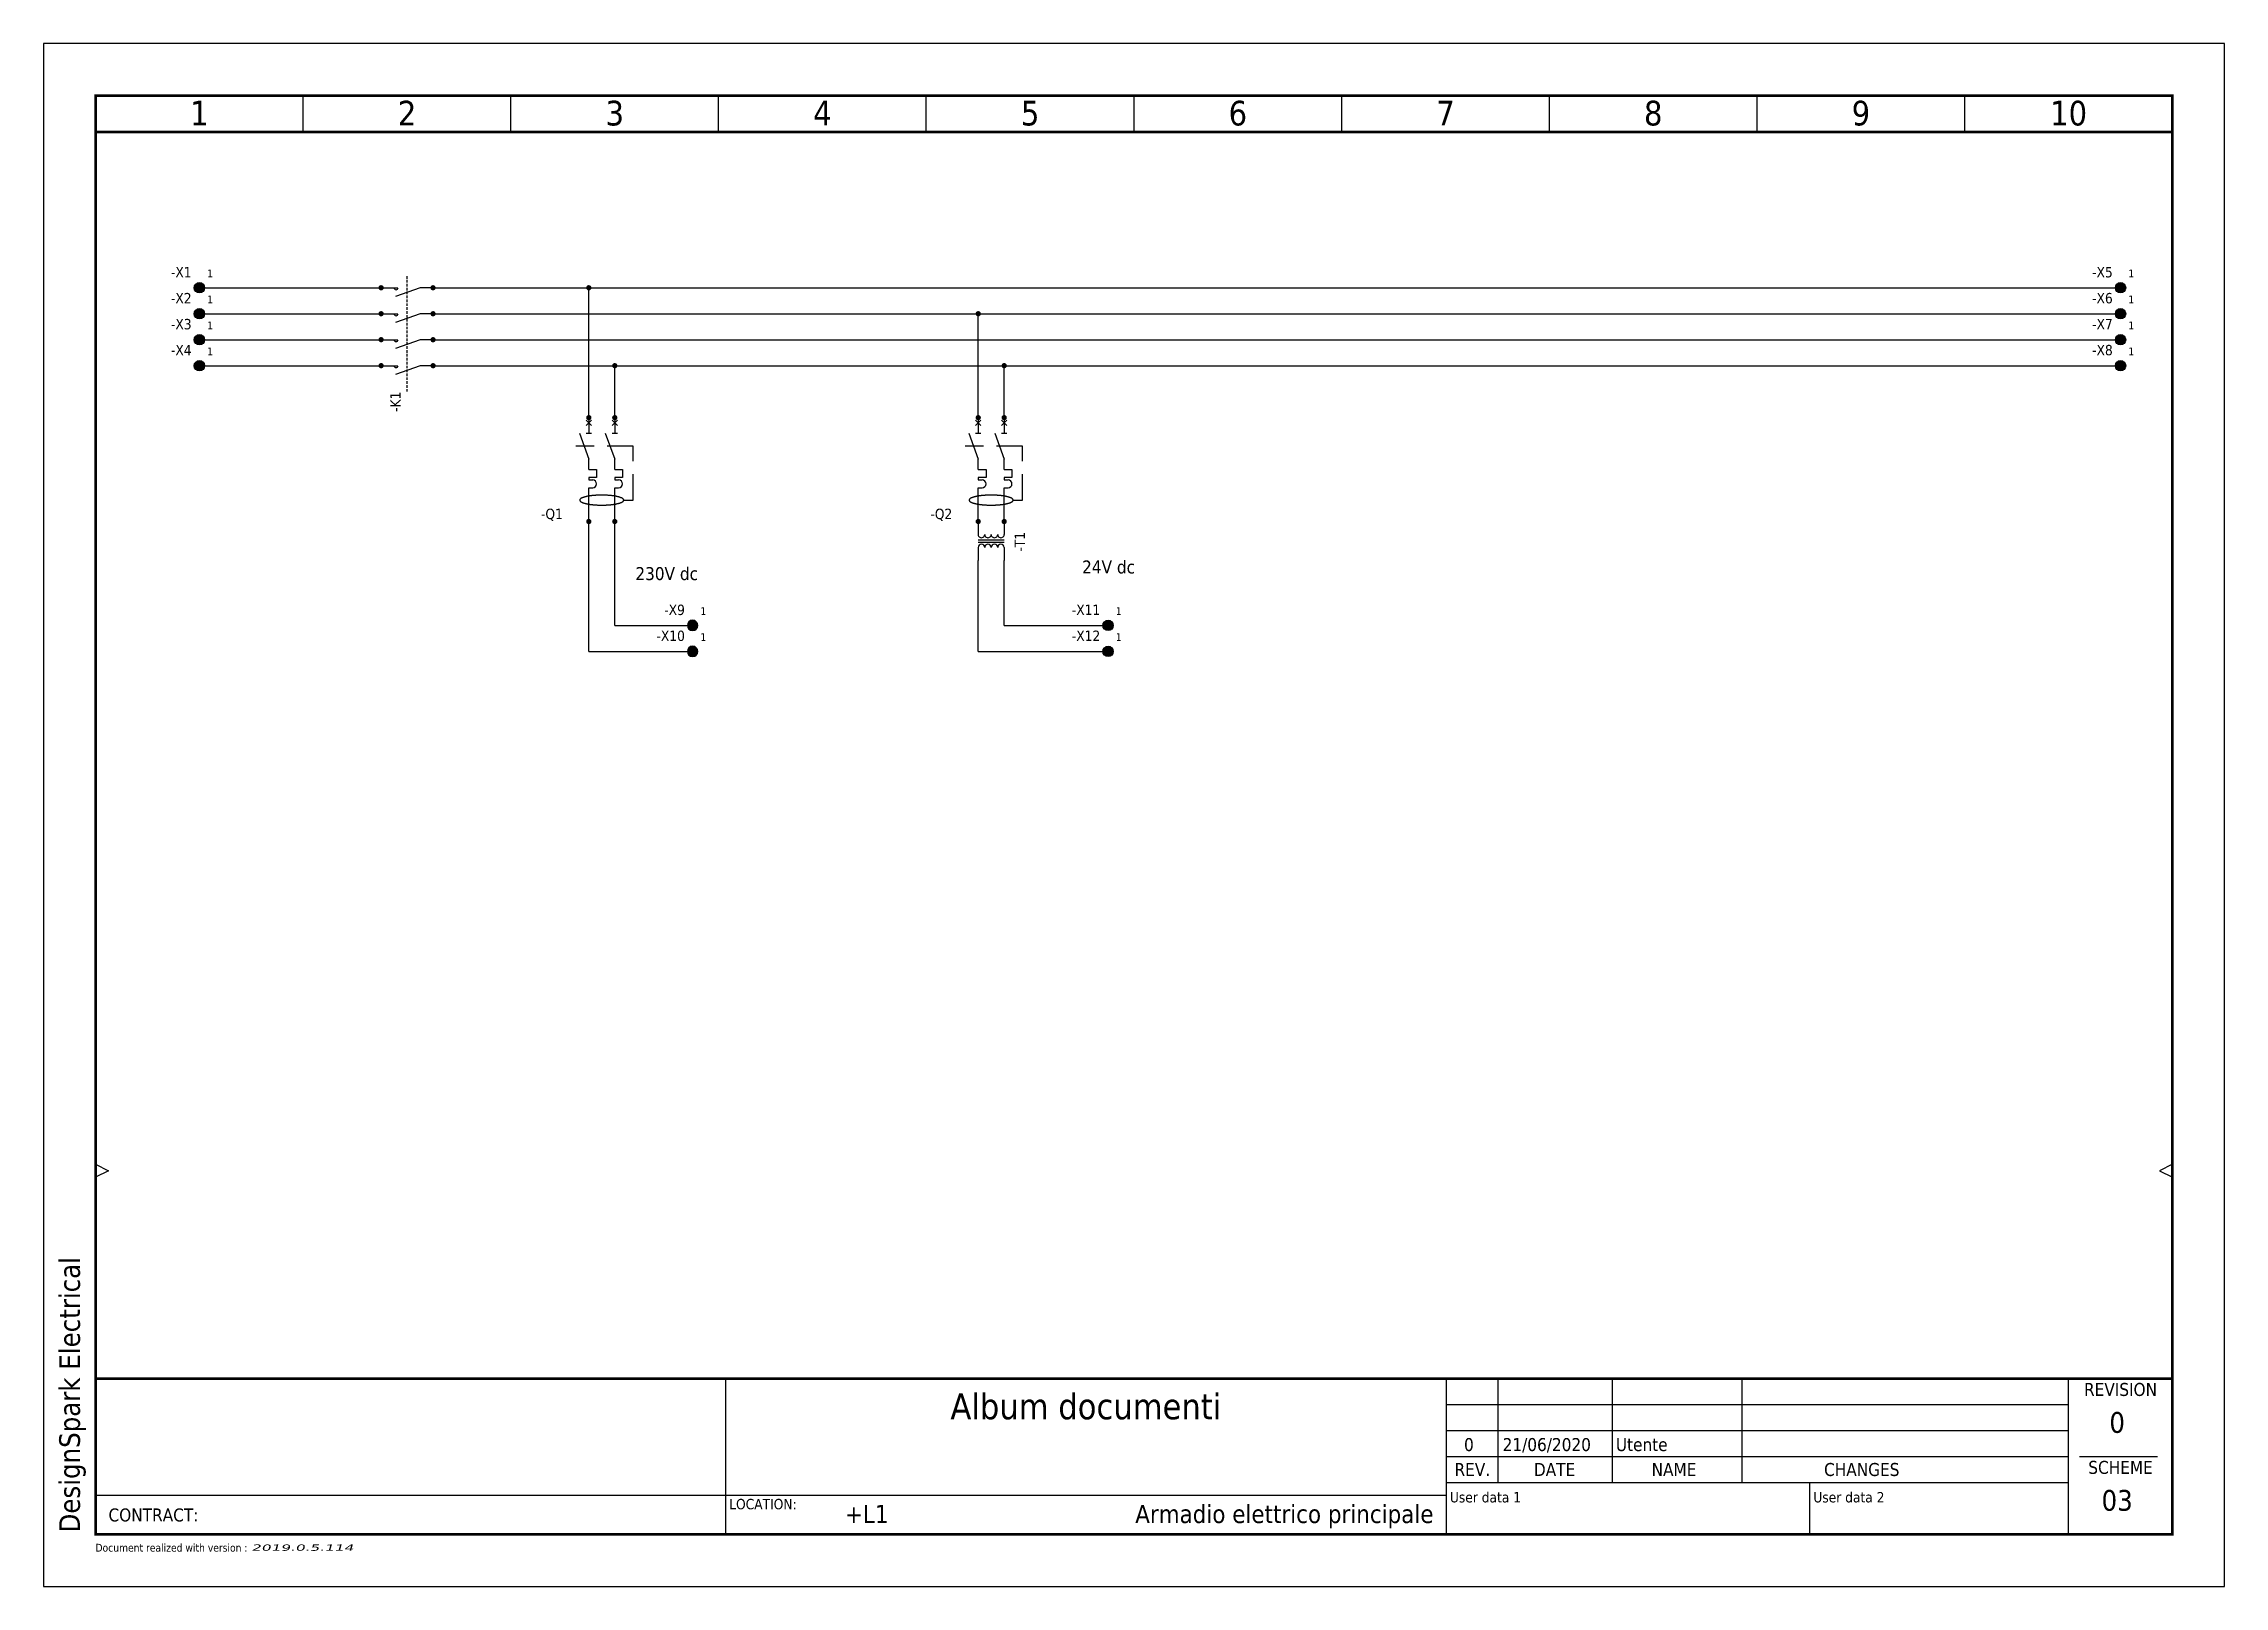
# Model space of a CAD drawing. Header units: millimetres. Extents: x 0 to 420, y 0 to 297.
import ezdxf
from ezdxf.enums import TextEntityAlignment as Align

# ---------------------------------------------------------------- set-up
doc = ezdxf.new("R2010")
doc.units = ezdxf.units.MM
doc.header["$LTSCALE"] = 10
doc.linetypes.add('CONTINU', pattern=[0])
doc.linetypes.add('TIRET', pattern=[0.75, 0.5, -0.25])
doc.layers.add('DoNotPrint', color=7, linetype='Continuous', plot=False)
doc.layers.add('TITLEBLOCK', color=7, linetype='Continuous')
doc.styles.add('TAHOMA_STANDARD', font='tahoma.ttf')

# ---------------------------------------------------------------- blocks, each defined once
blk = doc.blocks.new('TR_FDP_BASEA3CA_EN')
at = {"color": 7}
for p, q in [((50, 280), (50, 287)), ((90, 280), (90, 287)), ((130, 280), (130, 287)), ((170, 280), (170, 287)), ((210, 280), (210, 287)), ((250, 280), (250, 287)), ((290, 280), (290, 287)), ((330, 280), (330, 287)), ((370, 280), (370, 287)), ((10, 81.25), (12.5, 80)), ((12.5, 80), (10, 78.75)), ((410, 81.25), (407.5, 80)), ((407.5, 80), (410, 78.75)), ((131.41, 10), (131.41, 40)), ((270.16, 10), (270.16, 40)), ((280.16, 20), (280.16, 40)), ((302.16, 20), (302.16, 40)), ((327.16, 20), (327.16, 40)), ((390, 10), (390, 40)), ((270.16, 35), (390, 35)), ((270.16, 30), (390, 30)), ((270.16, 25), (390, 25)), ((392.11, 25), (407.11, 25)), ((270.16, 17.5), (10, 17.5)), ((270.16, 20), (390, 20)), ((340.08, 20), (340.08, 10))]:
    blk.add_line(p, q, dxfattribs=at)
at = {"color": 7, "const_width": 0.5}
blk.add_lwpolyline([(10, 287), (410, 287), (410, 10), (10, 10)], close=True, dxfattribs=at)
for points in [[(10, 280), (410, 280)], [(10, 40), (410, 40)]]:
    blk.add_lwpolyline(points, dxfattribs=at)
at = {"layer": 'DoNotPrint', "color": 7}
for p, q in [((420, 297), (0, 297)), ((0, 297), (0, 0)), ((420, 0), (420, 297)), ((0, 0), (420, 0))]:
    blk.add_line(p, q, dxfattribs=at)
at = {"color": 7, "style": 'TAHOMA_STANDARD'}
for s, p in [('REVISION', (400, 37.91)), ('CHANGES', (350.16, 22.5)), ('SCHEME', (400, 22.91))]:
    blk.add_text(s, height=2.5, dxfattribs=at).set_placement(p, align=Align.MIDDLE_CENTER)
for s, p in [('REV.', (275.16, 22.5)), ('DATE', (291, 22.5)), ('NAME', (314, 22.5))]:
    blk.add_text(s, height=2.5, dxfattribs=at).set_placement(p, align=Align.MIDDLE)
for s, height, p in [('LOCATION:', 2, (132.04, 15.84)), ('CONTRACT:', 2.5, (12.5, 13.75)), ('Document realized with version :', 1.5, (9.99, 7.44))]:
    blk.add_text(s, height=height, dxfattribs=at).set_placement(p, align=Align.MIDDLE_LEFT)
for tag, height, p in [('#COL', 4.75, (30, 281.25)), ('#COL', 4.75, (70, 281.25)), ('#COL', 4.75, (110, 281.25)), ('#COL', 4.75, (150, 281.25)), ('#COL', 4.75, (190, 281.25)), ('#COL', 4.75, (230, 281.25)), ('#COL', 4.75, (270, 281.25)), ('#COL', 4.75, (310, 281.25)), ('#COL', 4.75, (350, 281.25)), ('#COL', 4.75, (390, 281.25)), ('#PROJECT_DWG_OFFICE', 4, (76.27, 33.86)), ('#BUNDLE_TZ_0_L1', 5, (200.73, 32.17)), ('#PROJECT_DWG_OFFICE_ADDRESS_1', 3, (76.27, 28.22)), ('#PROJECT_DWG_OFFICE_ADDRESS_2', 3, (76.27, 24.16)), ('#FOLIO_TZ_1_L1', 4, (200.8, 24.51)), ('#PROJECT_DWG_OFFICE_ADDRESS_3', 3, (76.27, 19.93)), ('#FOLIO_TZ_2_L1', 4, (200.74, 18.8))]:
    blk.add_attdef(tag, text='', height=height, dxfattribs=at).set_placement(p, align=Align.CENTER)
blk.add_attdef('#APP_NAME', text='', height=4, rotation=90, dxfattribs=at).set_placement((5, 10.37), align=Align.MIDDLE_LEFT)
for tag, height, p in [('#REV_NO_-0', 2.5, (274.5, 37.3)), ('#REV_NO_-1', 2.5, (274.5, 32.4)), ('#REV_NO', 4, (399.35, 31.56)), ('#REV_NO_-2', 2.5, (274.5, 27.3)), ('#FOLIO_TAG', 4, (399.35, 16.56))]:
    blk.add_attdef(tag, text='', height=height, dxfattribs=at).set_placement(p, align=Align.MIDDLE_CENTER)
for tag, height, p in [('#REV_CREATED_ON_-0', 2.5, (281, 37.2)), ('#REV_CREATED_BY_-0', 2.5, (302.7, 37.3)), ('#REV_NO_-0_TZ_0_L1', 2.5, (327.9, 37.3)), ('#REV_CREATED_BY_-1', 2.5, (302.7, 32.4)), ('#REV_CREATED_ON_-1', 2.5, (281, 32.1)), ('#REV_NO_-1_TZ_0_L1', 2.5, (327.9, 32.1)), ('#REV_CREATED_ON_-2', 2.5, (281, 27.3)), ('#REV_CREATED_BY_-2', 2.5, (302.8, 27.3)), ('#REV_NO_-2_TZ_0_L1', 2.5, (327.9, 27.5)), ('#FOLIO_LOC_TAG', 3.5, (154.33, 13.94))]:
    blk.add_attdef(tag, text='', height=height, dxfattribs=at).set_placement(p, align=Align.MIDDLE_LEFT)
for tag, p, height in [('##BUNDLE_TX_0_EN', (270.84, 16.16), 2), ('##BUNDLE_TX_1_EN', (340.84, 16.16), 2), ('#BUNDLE_TX_0', (271.84, 12.16), 2.5), ('#BUNDLE_TX_1', (342.1, 12.16), 2.5)]:
    blk.add_attdef(tag, p, '', height=height, dxfattribs=at)
blk.add_attdef('#PROJECT_CONTRACT_NUM', text='', height=3.5, dxfattribs=at).set_placement((37.75, 11.3), align=Align.BOTTOM_LEFT)
blk.add_attdef('#FOLIO_LOC_TZ_0_L1', text='', height=3.5, dxfattribs=at).set_placement((267.68, 13.94), align=Align.MIDDLE_RIGHT)
at = {"color": 7, "style": 'TAHOMA_STANDARD', "oblique": 15, "width": 2.071003}
blk.add_attdef('#ELVER', text='', height=1.21, dxfattribs=at).set_placement((40, 7.46), align=Align.MIDDLE_LEFT)
blk = doc.blocks.new('TR-BR002')
at = {"linetype": 'Continuous'}
blk.add_lwpolyline([(-0.5, 0, 1, 1, 1), (0.5, 0, 1, 1, 1)], format="xyseb", close=True, dxfattribs=at)
at = {"color": 0, "linetype": 'Continuous'}
blk.add_circle((0, 0), 1, dxfattribs=at)
at = {"color": 7, "style": 'TAHOMA_STANDARD'}
blk.add_attdef('#PARENT_TAG', text='', height=2, dxfattribs=at).set_placement((-1.5, 2), align=Align.RIGHT)
at = {"style": 'TAHOMA_STANDARD'}
blk.add_attdef('#P_TAG_0', (0.5, 1), '', height=0.9, dxfattribs=at)
at = {"color": 7, "style": 'TAHOMA_STANDARD'}
blk.add_attdef('#SHORT_TAG', (1.5, 2), '', height=1.5, dxfattribs=at)
at = {"style": 'TAHOMA_STANDARD'}
blk.add_attdef('#P_TAG_1', text='', height=0.9, dxfattribs=at).set_placement((0.5, -1), align=Align.TOP_LEFT)
blk = doc.blocks.new('TR-EL036')
at = {"color": 0}
for p, q in [((0, 0), (0, -3.25)), ((5, 0), (5, -3.25)), ((10, 0), (10, -3.25)), ((15, 0), (15, -3.25)), ((0, -7.5), (-1.71, -2.8)), ((5, -7.5), (3.29, -2.8)), ((10, -7.5), (8.29, -2.8)), ((15, -7.5), (13.29, -2.8)), ((0, -10), (0, -7.5)), ((5, -10), (5, -7.5)), ((10, -10), (10, -7.5)), ((15, -10), (15, -7.5))]:
    blk.add_line(p, q, dxfattribs=at)
at = {"linetype": 'TIRET', "ltscale": 0.1}
blk.add_line((-5, -5), (17.5, -5), dxfattribs=at)
at = {"color": 0}
for centre in [(0, -2.88), (5, -2.88), (10, -2.88), (15, -2.88)]:
    blk.add_arc(centre, 0.375, 90, 270, dxfattribs=at)
at = {"style": 'TAHOMA_STANDARD'}
for tag, p in [('#P_TAG_0', (0.5, 0)), ('#P_TAG_1', (5.5, 0)), ('#P_TAG_2', (10.5, 0)), ('#P_TAG_3', (15.5, 0))]:
    blk.add_attdef(tag, p, '', height=1.5, dxfattribs=at)
at = {"linetype": 'CONTINU', "style": 'TAHOMA_STANDARD'}
for tag, p in [('#TAG', (-5, -3.75)), ('#CROSS_REF', (-5, -9.75)), ('#TD_1', (-5, -6.75)), ('#COM_TX_0', (-5.1, -12.52)), ('#COM_TX_1', (-5.1, -15.13))]:
    blk.add_attdef(tag, text='', height=2, dxfattribs=at).set_placement(p, align=Align.RIGHT)
at = {"style": 'TAHOMA_STANDARD'}
for tag, p in [('#P_TAG_7', (0.5, -10)), ('#P_TAG_6', (5.5, -10)), ('#P_TAG_5', (10.5, -10)), ('#P_TAG_4', (15.5, -10))]:
    blk.add_attdef(tag, text='', height=1.5, dxfattribs=at).set_placement(p, align=Align.TOP_LEFT)
blk = doc.blocks.new('TR-DI030')
at = {"color": 0}
for p, q in [((0, 0), (0, -3)), ((5, 0), (5, -3)), ((-1.82, -3), (0, -8)), ((0.5, -0.5), (-0.5, -1.5)), ((0.5, -1.5), (-0.5, -0.5)), ((-0.5, -3), (0.5, -3)), ((3.18, -3), (5, -8)), ((5.5, -0.5), (4.5, -1.5)), ((5.5, -1.5), (4.5, -0.5)), ((4.5, -3), (5.5, -3)), ((0, -10), (0, -8)), ((5, -10), (5, -8)), ((0, -10), (1.5, -10)), ((1.5, -11.5), (0, -11.5)), ((0, -11.5), (0, -12)), ((0, -12), (0.75, -12)), ((1.5, -10), (1.5, -11.5)), ((5, -10), (6.5, -10)), ((6.5, -11.5), (5, -11.5)), ((5, -11.5), (5, -12)), ((5, -12), (5.75, -12)), ((6.5, -10), (6.5, -11.5)), ((0, -20), (0, -13.5)), ((0, -13.5), (0.75, -13.5)), ((5, -20), (5, -13.5)), ((5, -13.5), (5.75, -13.5))]:
    blk.add_line(p, q, dxfattribs=at)
at = {"linetype": 'TIRET'}
for p, q in [((8.53, -5.5), (-2.5, -5.5)), ((8.53, -15.88), (8.53, -5.48)), ((6.66, -15.88), (8.53, -15.88))]:
    blk.add_line(p, q, dxfattribs=at)
at = {"flags": 128}
blk.add_lwpolyline([(-1.75, -15.88), (-1.75, -15.91), (-1.74, -15.93), (-1.74, -15.95), (-1.73, -15.98), (-1.72, -16), (-1.7, -16.02), (-1.69, -16.05), (-1.67, -16.07), (-1.65, -16.09), (-1.62, -16.12), (-1.6, -16.14), (-1.57, -16.16), (-1.53, -16.18), (-1.5, -16.21), (-1.46, -16.23), (-1.43, -16.25), (-1.39, -16.27), (-1.34, -16.29), (-1.3, -16.32), (-1.25, -16.34), (-1.2, -16.36), (-1.15, -16.38), (-1.09, -16.4), (-1.03, -16.42), (-0.98, -16.44), (-0.91, -16.46), (-0.85, -16.48), (-0.79, -16.49), (-0.72, -16.51), (-0.65, -16.53), (-0.58, -16.55), (-0.51, -16.56), (-0.43, -16.58), (-0.36, -16.6), (-0.28, -16.61), (-0.2, -16.63), (-0.12, -16.64), (-0.03, -16.66), (0.05, -16.67), (0.14, -16.68), (0.22, -16.7), (0.31, -16.71), (0.4, -16.72), (0.49, -16.73), (0.59, -16.74), (0.68, -16.75), (0.77, -16.76), (0.87, -16.77), (0.97, -16.78), (1.06, -16.79), (1.16, -16.8), (1.26, -16.8), (1.36, -16.81), (1.46, -16.82), (1.56, -16.82), (1.66, -16.83), (1.77, -16.83), (1.87, -16.84), (1.97, -16.84), (2.08, -16.84), (2.18, -16.84), (2.28, -16.85), (2.39, -16.85), (2.49, -16.85), (2.6, -16.85), (2.7, -16.85), (2.8, -16.84), (2.91, -16.84), (3.01, -16.84), (3.11, -16.84), (3.22, -16.83), (3.32, -16.83), (3.42, -16.82), (3.52, -16.82), (3.62, -16.81), (3.72, -16.8), (3.82, -16.8), (3.92, -16.79), (4.02, -16.78), (4.12, -16.77), (4.21, -16.76), (4.31, -16.75), (4.4, -16.74), (4.49, -16.73), (4.58, -16.72), (4.67, -16.71), (4.76, -16.7), (4.85, -16.68), (4.93, -16.67), (5.02, -16.66), (5.1, -16.64), (5.18, -16.63), (5.26, -16.61), (5.34, -16.6), (5.42, -16.58), (5.49, -16.56), (5.56, -16.55), (5.63, -16.53), (5.7, -16.51), (5.77, -16.49), (5.84, -16.48), (5.9, -16.46), (5.96, -16.44), (6.02, -16.42), (6.08, -16.4), (6.13, -16.38), (6.18, -16.36), (6.23, -16.34), (6.28, -16.32), (6.33, -16.29), (6.37, -16.27), (6.41, -16.25), (6.45, -16.23), (6.49, -16.21), (6.52, -16.18), (6.55, -16.16), (6.58, -16.14), (6.61, -16.12), (6.63, -16.09), (6.65, -16.07), (6.67, -16.05), (6.69, -16.02), (6.7, -16), (6.71, -15.98), (6.72, -15.95), (6.73, -15.93), (6.73, -15.91), (6.73, -15.88), (6.73, -15.86), (6.73, -15.83), (6.72, -15.81), (6.71, -15.79), (6.7, -15.76), (6.69, -15.74), (6.67, -15.72), (6.65, -15.69), (6.63, -15.67), (6.61, -15.65), (6.58, -15.62), (6.55, -15.6), (6.52, -15.58), (6.49, -15.56), (6.45, -15.53), (6.41, -15.51), (6.37, -15.49), (6.33, -15.47), (6.28, -15.45), (6.23, -15.43), (6.18, -15.41), (6.13, -15.39), (6.08, -15.37), (6.02, -15.35), (5.96, -15.33), (5.9, -15.31), (5.84, -15.29), (5.77, -15.27), (5.7, -15.25), (5.63, -15.23), (5.56, -15.22), (5.49, -15.2), (5.42, -15.18), (5.34, -15.17), (5.26, -15.15), (5.18, -15.14), (5.1, -15.12), (5.02, -15.11), (4.93, -15.09), (4.85, -15.08), (4.76, -15.07), (4.67, -15.05), (4.58, -15.04), (4.49, -15.03), (4.4, -15.02), (4.31, -15.01), (4.21, -15), (4.12, -14.99), (4.02, -14.98), (3.92, -14.97), (3.82, -14.97), (3.72, -14.96), (3.62, -14.95), (3.52, -14.95), (3.42, -14.94), (3.32, -14.94), (3.22, -14.93), (3.11, -14.93), (3.01, -14.92), (2.91, -14.92), (2.8, -14.92), (2.7, -14.92), (2.6, -14.92), (2.49, -14.92), (2.39, -14.92), (2.28, -14.92), (2.18, -14.92), (2.08, -14.92), (1.97, -14.92), (1.87, -14.93), (1.77, -14.93), (1.66, -14.94), (1.56, -14.94), (1.46, -14.95), (1.36, -14.95), (1.26, -14.96), (1.16, -14.97), (1.06, -14.97), (0.97, -14.98), (0.87, -14.99), (0.77, -15), (0.68, -15.01), (0.59, -15.02), (0.49, -15.03), (0.4, -15.04), (0.31, -15.05), (0.22, -15.07), (0.14, -15.08), (0.05, -15.09), (-0.03, -15.11), (-0.12, -15.12), (-0.2, -15.14), (-0.28, -15.15), (-0.36, -15.17), (-0.43, -15.18), (-0.51, -15.2), (-0.58, -15.22), (-0.65, -15.23), (-0.72, -15.25), (-0.79, -15.27), (-0.85, -15.29), (-0.91, -15.31), (-0.98, -15.33), (-1.03, -15.35), (-1.09, -15.37), (-1.15, -15.39), (-1.2, -15.41), (-1.25, -15.43), (-1.3, -15.45), (-1.34, -15.47), (-1.39, -15.49), (-1.43, -15.51), (-1.46, -15.53), (-1.5, -15.56), (-1.53, -15.58), (-1.57, -15.6), (-1.6, -15.62), (-1.62, -15.65), (-1.65, -15.67), (-1.67, -15.69), (-1.69, -15.72), (-1.7, -15.74), (-1.72, -15.76), (-1.73, -15.79), (-1.74, -15.81), (-1.74, -15.83), (-1.75, -15.86)], close=True, dxfattribs=at)
at = {"color": 0}
for centre in [(0.75, -12.75), (5.75, -12.75)]:
    blk.add_arc(centre, 0.75, 270, 90, dxfattribs=at)
at = {"style": 'TAHOMA_STANDARD'}
for tag, p in [('#TAG', (-5, -1.99)), ('#CROSS_REF', (-5, -4.99)), ('#TD_1', (-5, -7.9)), ('#TD_2', (-5, -10.62)), ('#TD_3', (-5, -13.44)), ('#TD_4', (-5, -16.19)), ('#TD_5', (-5, -18.87)), ('#TD_6', (-5, -21.63)), ('#COM_TX_0', (-4.99, -24.46)), ('#COM_TX_1', (-4.99, -27.46))]:
    blk.add_attdef(tag, text='', height=2, dxfattribs=at).set_placement(p, align=Align.RIGHT)
for tag, p in [('#P_TAG_0', (0.5, 0)), ('#P_TAG_1', (5.5, 0))]:
    blk.add_attdef(tag, p, '', height=1.5, dxfattribs=at)
for tag, p in [('#P_TAG_3', (0.5, -20)), ('#P_TAG_2', (5.5, -20))]:
    blk.add_attdef(tag, text='', height=1.5, dxfattribs=at).set_placement(p, align=Align.TOP_LEFT)
blk = doc.blocks.new('EW_TRANSFORMER_SINGLE_PHASE')
at = {"color": 0}
for p, q in [((0, 0), (2.5, 0)), ((3.5, -5), (3.5, 0)), ((4, -5), (4, 0)), ((5, 0), (7.5, 0)), ((0, -5), (2.5, -5)), ((5, -5), (7.5, -5))]:
    blk.add_line(p, q, dxfattribs=at)
for centre, start, end in [((2.5, -0.63), 270, 90), ((2.5, -1.88), 270, 90), ((2.5, -3.13), 270, 90), ((2.5, -4.38), 270, 90), ((5, -0.63), 90, 270), ((5, -1.88), 90, 270), ((5, -3.13), 90, 270), ((5, -4.38), 90, 270)]:
    blk.add_arc(centre, 0.625, start, end, dxfattribs=at)
at = {"color": 7, "style": 'TAHOMA_STANDARD'}
for tag, p in [('#TAG', (4, 2)), ('#LOC_TAG', (4.22, -8.4)), ('#REF_MAN', (4.22, -13.4)), ('#FUN_TAG', (4.22, -10.9)), ('#REF_TX_0', (4.22, -18.4)), ('#REF_REF', (4.22, -15.9)), ('#REF_TX_1', (4.22, -20.9)), ('#COM_TZ_0_L1', (4.22, -23.4))]:
    blk.add_attdef(tag, text='', height=2, dxfattribs=at).set_placement(p, align=Align.CENTER)
at = {"style": 'TAHOMA_STANDARD'}
for tag, p in [('#P_TAG_0', (0, -0.5)), ('#P_TAG_1', (0, -5.5))]:
    blk.add_attdef(tag, text='', height=1.5, dxfattribs=at).set_placement(p, align=Align.TOP_RIGHT)
for tag, p in [('#P_TAG_2', (7.5, -0.5)), ('#P_TAG_3', (7.5, -5.5))]:
    blk.add_attdef(tag, text='', height=1.5, dxfattribs=at).set_placement(p, align=Align.TOP_LEFT)

msp = doc.modelspace()

# ---------------------------------------------------------------- linework, layer by layer
at = {"color": 96, "linetype": 'Continuous'}
for points in [[(31, 250), (65, 250)], [(75, 250), (105, 250)], [(105, 225), (105, 250)], [(105, 250), (399, 250)], [(31, 245), (65, 245)], [(75, 245), (180, 245)], [(180, 225), (180, 245)], [(180, 245), (399, 245)], [(31, 240), (65, 240)], [(75, 240), (399, 240)], [(31, 235), (65, 235)], [(75, 235), (110, 235)], [(110, 225), (110, 235)], [(110, 235), (185, 235)], [(185, 225), (185, 235)], [(185, 235), (399, 235)], [(105, 180), (105, 205)], [(110, 185), (110, 205)], [(180, 180), (180, 197.5)], [(185, 185), (185, 197.5)], [(110, 185), (124, 185)], [(185, 185), (204, 185)], [(105, 180), (124, 180)], [(180, 180), (204, 180)]]:
    msp.add_lwpolyline(points, dxfattribs=at)
at = {"color": 12}
for points in [[(65.28, 250, 0.45, 0.45, 1), (64.72, 250, 0.45, 0.45, 1)], [(75.28, 250, 0.45, 0.45, 1), (74.72, 250, 0.45, 0.45, 1)], [(65.28, 245, 0.45, 0.45, 1), (64.72, 245, 0.45, 0.45, 1)], [(75.28, 245, 0.45, 0.45, 1), (74.72, 245, 0.45, 0.45, 1)], [(65.28, 240, 0.45, 0.45, 1), (64.72, 240, 0.45, 0.45, 1)], [(75.28, 240, 0.45, 0.45, 1), (74.72, 240, 0.45, 0.45, 1)], [(65.28, 235, 0.45, 0.45, 1), (64.72, 235, 0.45, 0.45, 1)], [(75.28, 235, 0.45, 0.45, 1), (74.72, 235, 0.45, 0.45, 1)], [(105.28, 225, 0.45, 0.45, 1), (104.72, 225, 0.45, 0.45, 1)], [(110.28, 225, 0.45, 0.45, 1), (109.72, 225, 0.45, 0.45, 1)], [(180.28, 225, 0.45, 0.45, 1), (179.72, 225, 0.45, 0.45, 1)], [(185.28, 225, 0.45, 0.45, 1), (184.72, 225, 0.45, 0.45, 1)], [(105.28, 205, 0.45, 0.45, 1), (104.72, 205, 0.45, 0.45, 1)], [(110.28, 205, 0.45, 0.45, 1), (109.72, 205, 0.45, 0.45, 1)], [(180.28, 205, 0.45, 0.45, 1), (179.72, 205, 0.45, 0.45, 1)], [(185.28, 205, 0.45, 0.45, 1), (184.72, 205, 0.45, 0.45, 1)]]:
    msp.add_lwpolyline(points, format="xyseb", close=True, dxfattribs=at)
at = {"color": 221}
for points in [[(105.28, 250, 0.45, 0.45, 1), (104.72, 250, 0.45, 0.45, 1)], [(180.28, 245, 0.45, 0.45, 1), (179.72, 245, 0.45, 0.45, 1)], [(110.28, 235, 0.45, 0.45, 1), (109.72, 235, 0.45, 0.45, 1)], [(185.28, 235, 0.45, 0.45, 1), (184.72, 235, 0.45, 0.45, 1)]]:
    msp.add_lwpolyline(points, format="xyseb", close=True, dxfattribs=at)

# ---------------------------------------------------------------- block references
ref = msp.add_blockref('TR-BR002', (30, 250), dxfattribs=dict(rotation=90))
ref.add_attrib('#SHORT_TAG', '1', (31.5, 252), dxfattribs={"color": 7, "height": 1.5, "style": 'TAHOMA_STANDARD'})
ref.add_attrib('#PARENT_TAG', '-X1', dxfattribs={"color": 7, "height": 2, "style": 'TAHOMA_STANDARD'}).set_placement((28.5, 252), align=Align.RIGHT)
at = {"rotation": 90}
msp.add_blockref('TR-EL036', (65, 235), dxfattribs=at).add_auto_attribs({'#TAG': '-K1'})
ref = msp.add_blockref('TR-BR002', (400, 250), dxfattribs=dict(rotation=90))
ref.add_attrib('#SHORT_TAG', '1', (401.5, 252), dxfattribs={"color": 7, "height": 1.5, "style": 'TAHOMA_STANDARD'})
ref.add_attrib('#PARENT_TAG', '-X5', dxfattribs={"color": 7, "height": 2, "style": 'TAHOMA_STANDARD'}).set_placement((398.5, 252), align=Align.RIGHT)
ref = msp.add_blockref('TR-BR002', (30, 245), dxfattribs=dict(rotation=90))
ref.add_attrib('#SHORT_TAG', '1', (31.5, 247), dxfattribs={"color": 7, "height": 1.5, "style": 'TAHOMA_STANDARD'})
ref.add_attrib('#PARENT_TAG', '-X2', dxfattribs={"color": 7, "height": 2, "style": 'TAHOMA_STANDARD'}).set_placement((28.5, 247), align=Align.RIGHT)
ref = msp.add_blockref('TR-BR002', (400, 245), dxfattribs=dict(rotation=90))
ref.add_attrib('#SHORT_TAG', '1', (401.5, 247), dxfattribs={"color": 7, "height": 1.5, "style": 'TAHOMA_STANDARD'})
ref.add_attrib('#PARENT_TAG', '-X6', dxfattribs={"color": 7, "height": 2, "style": 'TAHOMA_STANDARD'}).set_placement((398.5, 247), align=Align.RIGHT)
ref = msp.add_blockref('TR-BR002', (30, 240), dxfattribs=dict(rotation=90))
ref.add_attrib('#SHORT_TAG', '1', (31.5, 242), dxfattribs={"color": 7, "height": 1.5, "style": 'TAHOMA_STANDARD'})
ref.add_attrib('#PARENT_TAG', '-X3', dxfattribs={"color": 7, "height": 2, "style": 'TAHOMA_STANDARD'}).set_placement((28.5, 242), align=Align.RIGHT)
ref = msp.add_blockref('TR-BR002', (400, 240), dxfattribs=dict(rotation=90))
ref.add_attrib('#SHORT_TAG', '1', (401.5, 242), dxfattribs={"color": 7, "height": 1.5, "style": 'TAHOMA_STANDARD'})
ref.add_attrib('#PARENT_TAG', '-X7', dxfattribs={"color": 7, "height": 2, "style": 'TAHOMA_STANDARD'}).set_placement((398.5, 242), align=Align.RIGHT)
ref = msp.add_blockref('TR-BR002', (30, 235), dxfattribs=dict(rotation=90))
ref.add_attrib('#SHORT_TAG', '1', (31.5, 237), dxfattribs={"color": 7, "height": 1.5, "style": 'TAHOMA_STANDARD'})
ref.add_attrib('#PARENT_TAG', '-X4', dxfattribs={"color": 7, "height": 2, "style": 'TAHOMA_STANDARD'}).set_placement((28.5, 237), align=Align.RIGHT)
ref = msp.add_blockref('TR-BR002', (400, 235), dxfattribs=dict(rotation=90))
ref.add_attrib('#SHORT_TAG', '1', (401.5, 237), dxfattribs={"color": 7, "height": 1.5, "style": 'TAHOMA_STANDARD'})
ref.add_attrib('#PARENT_TAG', '-X8', dxfattribs={"color": 7, "height": 2, "style": 'TAHOMA_STANDARD'}).set_placement((398.5, 237), align=Align.RIGHT)
ref = msp.add_blockref('TR-DI030', (105, 225), dxfattribs=dict(rotation=360))
ref.add_attrib('#TAG', '-Q1', dxfattribs={"height": 2, "style": 'TAHOMA_STANDARD'}).set_placement((100, 205.47), align=Align.RIGHT)
ref = msp.add_blockref('TR-DI030', (180, 225), dxfattribs=dict(rotation=360))
ref.add_attrib('#TAG', '-Q2', dxfattribs={"height": 2, "style": 'TAHOMA_STANDARD'}).set_placement((175, 205.47), align=Align.RIGHT)
ref = msp.add_blockref('EW_TRANSFORMER_SINGLE_PHASE', (185, 205), dxfattribs=dict(rotation=270))
ref.add_attrib('#TAG', '-T1', dxfattribs={"color": 7, "height": 2, "rotation": 90, "style": 'TAHOMA_STANDARD'}).set_placement((189.01, 201.1), align=Align.CENTER)
at = {"extrusion": (0, 0, -1)}
ref = msp.add_blockref('TR-BR002', (-125, 185), dxfattribs=dict(at, rotation=90))
ref.add_attrib('#SHORT_TAG', '1', (126.5, 187), dxfattribs={"color": 7, "height": 1.5, "style": 'TAHOMA_STANDARD'})
ref.add_attrib('#PARENT_TAG', '-X9', dxfattribs={"color": 7, "height": 2, "style": 'TAHOMA_STANDARD'}).set_placement((123.5, 187), align=Align.RIGHT)
ref = msp.add_blockref('TR-BR002', (205, 185), dxfattribs=dict(rotation=90))
ref.add_attrib('#SHORT_TAG', '1', (206.5, 187), dxfattribs={"color": 7, "height": 1.5, "style": 'TAHOMA_STANDARD'})
ref.add_attrib('#PARENT_TAG', '-X11', dxfattribs={"color": 7, "height": 2, "style": 'TAHOMA_STANDARD'}).set_placement((203.5, 187), align=Align.RIGHT)
ref = msp.add_blockref('TR-BR002', (-125, 180), dxfattribs=dict(at, rotation=90))
ref.add_attrib('#SHORT_TAG', '1', (126.5, 182), dxfattribs={"color": 7, "height": 1.5, "style": 'TAHOMA_STANDARD'})
ref.add_attrib('#PARENT_TAG', '-X10', dxfattribs={"color": 7, "height": 2, "style": 'TAHOMA_STANDARD'}).set_placement((123.5, 182), align=Align.RIGHT)
ref = msp.add_blockref('TR-BR002', (205, 180), dxfattribs=dict(rotation=90))
ref.add_attrib('#SHORT_TAG', '1', (206.5, 182), dxfattribs={"color": 7, "height": 1.5, "style": 'TAHOMA_STANDARD'})
ref.add_attrib('#PARENT_TAG', '-X12', dxfattribs={"color": 7, "height": 2, "style": 'TAHOMA_STANDARD'}).set_placement((203.5, 182), align=Align.RIGHT)
at = {"layer": 'TITLEBLOCK'}
ref = msp.add_blockref('TR_FDP_BASEA3CA_EN', (0, 0), dxfattribs=at)
ref.add_attrib('#COL', '1', dxfattribs={"layer": '0', "color": 7, "height": 4.75, "style": 'TAHOMA_STANDARD'}).set_placement((30, 281.25), align=Align.CENTER)
ref.add_attrib('#COL', '2', dxfattribs={"layer": '0', "color": 7, "height": 4.75, "style": 'TAHOMA_STANDARD'}).set_placement((70, 281.25), align=Align.CENTER)
ref.add_attrib('#COL', '3', dxfattribs={"layer": '0', "color": 7, "height": 4.75, "style": 'TAHOMA_STANDARD'}).set_placement((110, 281.25), align=Align.CENTER)
ref.add_attrib('#COL', '4', dxfattribs={"layer": '0', "color": 7, "height": 4.75, "style": 'TAHOMA_STANDARD'}).set_placement((150, 281.25), align=Align.CENTER)
ref.add_attrib('#COL', '5', dxfattribs={"layer": '0', "color": 7, "height": 4.75, "style": 'TAHOMA_STANDARD'}).set_placement((190, 281.25), align=Align.CENTER)
ref.add_attrib('#COL', '6', dxfattribs={"layer": '0', "color": 7, "height": 4.75, "style": 'TAHOMA_STANDARD'}).set_placement((230, 281.25), align=Align.CENTER)
ref.add_attrib('#COL', '7', dxfattribs={"layer": '0', "color": 7, "height": 4.75, "style": 'TAHOMA_STANDARD'}).set_placement((270, 281.25), align=Align.CENTER)
ref.add_attrib('#COL', '8', dxfattribs={"layer": '0', "color": 7, "height": 4.75, "style": 'TAHOMA_STANDARD'}).set_placement((310, 281.25), align=Align.CENTER)
ref.add_attrib('#COL', '9', dxfattribs={"layer": '0', "color": 7, "height": 4.75, "style": 'TAHOMA_STANDARD'}).set_placement((350, 281.25), align=Align.CENTER)
ref.add_attrib('#COL', '10', dxfattribs={"layer": '0', "color": 7, "height": 4.75, "style": 'TAHOMA_STANDARD'}).set_placement((390, 281.25), align=Align.CENTER)
ref.add_attrib('#FOLIO_TAG', '03', dxfattribs={"layer": '0', "color": 7, "height": 4, "style": 'TAHOMA_STANDARD'}).set_placement((399.35, 16.56), align=Align.MIDDLE_CENTER)
ref.add_attrib('#FOLIO_LOC_TAG', '+L1', dxfattribs={"layer": '0', "color": 7, "height": 3.5, "style": 'TAHOMA_STANDARD'}).set_placement((154.33, 13.94), align=Align.MIDDLE_LEFT)
ref.add_attrib('#FOLIO_LOC_TZ_0_L1', 'Armadio elettrico principale', dxfattribs={"layer": '0', "color": 7, "height": 3.5, "style": 'TAHOMA_STANDARD'}).set_placement((267.68, 13.94), align=Align.MIDDLE_RIGHT)
ref.add_attrib('#BUNDLE_TZ_0_L1', 'Album documenti', dxfattribs={"layer": '0', "color": 7, "height": 5, "style": 'TAHOMA_STANDARD'}).set_placement((200.73, 32.17), align=Align.CENTER)
ref.add_attrib('#REV_NO', '0', dxfattribs={"layer": '0', "color": 7, "height": 4, "style": 'TAHOMA_STANDARD'}).set_placement((399.35, 31.56), align=Align.MIDDLE_CENTER)
ref.add_attrib('#ELVER', '2019.0.5.114', dxfattribs={"layer": '0', "color": 7, "height": 1.2071, "style": 'TAHOMA_STANDARD', "oblique": 15, "width": 2.071003}).set_placement((40, 7.46), align=Align.MIDDLE_LEFT)
ref.add_attrib('##BUNDLE_TX_0_EN', 'User data 1', (270.84, 16.16), dxfattribs={"layer": '0', "color": 7, "height": 2, "style": 'TAHOMA_STANDARD'})
ref.add_attrib('##BUNDLE_TX_1_EN', 'User data 2', (340.84, 16.16), dxfattribs={"layer": '0', "color": 7, "height": 2, "style": 'TAHOMA_STANDARD'})
ref.add_attrib('#REV_NO_-2', '0', dxfattribs={"layer": '0', "color": 7, "height": 2.5, "style": 'TAHOMA_STANDARD'}).set_placement((274.5, 27.3), align=Align.MIDDLE_CENTER)
ref.add_attrib('#REV_CREATED_ON_-2', '21/06/2020', dxfattribs={"layer": '0', "color": 7, "height": 2.5, "style": 'TAHOMA_STANDARD'}).set_placement((281, 27.3), align=Align.MIDDLE_LEFT)
ref.add_attrib('#REV_CREATED_BY_-2', 'Utente', dxfattribs={"layer": '0', "color": 7, "height": 2.5, "style": 'TAHOMA_STANDARD'}).set_placement((302.8, 27.3), align=Align.MIDDLE_LEFT)
ref.add_attrib('#APP_NAME', 'DesignSpark Electrical', dxfattribs={"layer": '0', "color": 7, "height": 4, "rotation": 90, "style": 'TAHOMA_STANDARD'}).set_placement((5, 10.37), align=Align.MIDDLE_LEFT)

# ---------------------------------------------------------------- texts
at = {"style": 'TAHOMA_STANDARD'}
msp.add_text('24V dc', height=2.5, dxfattribs=at).set_placement((200, 195))
msp.add_text('230V dc', height=2.5, dxfattribs=at).set_placement((120, 195), align=Align.MIDDLE)

doc.saveas('drawing.dxf')
